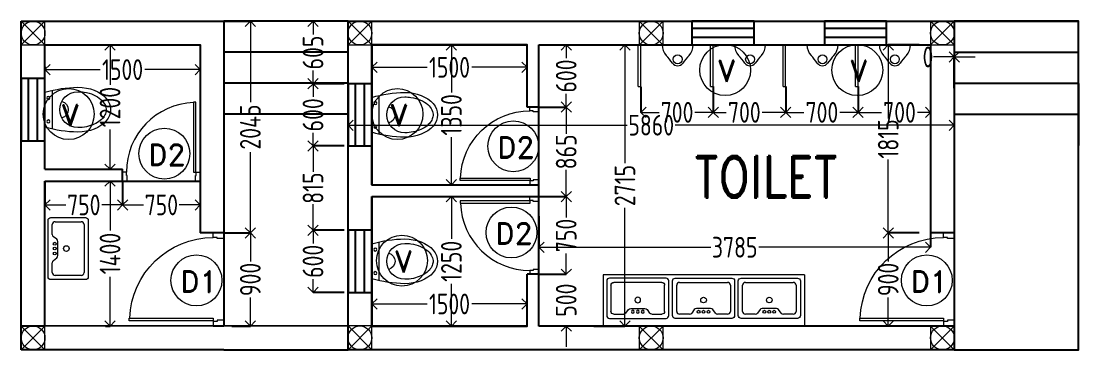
# Model space of a CAD drawing. Header units: inches. Extents: x -605 to 2991212, y -2872845 to 0.
# Drawn here: x 2285803 to 2296027, y -2799680 to -2796505 of the extents above; entities that cross this region are included whole.
import ezdxf

# ---------------------------------------------------------------- set-up
doc = ezdxf.new("R2010")
doc.units = ezdxf.units.IN
doc.header["$LTSCALE"] = 600
doc.header["$MEASUREMENT"] = 0
for name, color, linetype, lineweight in [('DIM', 251, 'Continuous', 0), ('FURNITURE', 23, 'Continuous', 9), ('OBJET', 251, 'Continuous', 9), ('rRCC 2', 40, 'Continuous', 15), ('TEXT', 7, 'Continuous', 0)]:
    doc.layers.add(name, color=color, linetype=linetype, lineweight=lineweight)
doc.layers.add('SnT-DIMENSION', color=7, linetype='Continuous')
doc.layers.add('SnT-ROAD', color=25, linetype='Continuous')
doc.layers.add('window', color=7, linetype='Continuous', lineweight=15, true_color=0x735461)
doc.styles.add('DIM', font='geniso.shx', dxfattribs={"width": 0.85})
doc.styles.add('PV_ROMAND', font='romand.shx')
doc.styles.add('ROMAND', font='romand.shx')
doc.dimstyles.new('ST-100', dxfattribs={"dimscale": 100, "dimtxt": 2.5, "dimasz": 2, "dimexe": 0.18, "dimexo": 0.0625, "dimgap": 0.2, "dimtad": 0, "dimdec": 0, "dimzin": 0, "dimdsep": 46, "dimtxsty": 'DIM', "dimblk": 'OPEN90', "dimcen": 0.09, "dimclrd": 256, "dimclrt": 7, "dimadec": 0, "dimazin": 0, "dimtfac": 1, "dimtdec": 0, "dimtofl": 0, "dimtmove": 0, "dimatfit": 3, "dimldrblk": 'OPEN90', "dimfxl": 1, "dimtolj": 1, "dimtzin": 0, "dimlwd": -1, "dimarcsym": 0})

# ---------------------------------------------------------------- blocks, each defined once
blk = doc.blocks.new('Urinal')
at = {"layer": 'OBJET'}
blk.add_circle((2454060.82, -2300340.1), 1.71, dxfattribs=at)
for centre, radius, start, end in [((2454055.28, -2300340.1), 6, 47.5611, 90), ((2454083.62, -2300309.11), 36, 227.5611, 233.6632), ((2454060.82, -2300340.1), 2.48, 306.3368, 53.6632), ((2454055.28, -2300340.1), 6, 270, 312.4389), ((2454083.62, -2300371.1), 36, 126.3368, 132.4389)]:
    blk.add_arc(centre, radius, start, end, dxfattribs=at)
blk = doc.blocks.new('door1')
at = {"layer": 'FURNITURE', "ltscale": 10}
blk.add_line((-29102.45, -2427.68), (-29134.02, -2427.68), dxfattribs=at)
for points in [[(-29103.25, -2391.1), (-29103.25, -2423.54), (-29102.22, -2423.54), (-29102.22, -2391.1)], [(-29134.02, -2425.03), (-29134.47, -2425.03), (-29134.47, -2423.52), (-29136.24, -2423.52), (-29136.24, -2427.68), (-29134.02, -2427.68)], [(-29102.45, -2425.03), (-29102.01, -2425.03), (-29102.01, -2423.52), (-29100.24, -2423.52), (-29100.24, -2427.68), (-29102.45, -2427.68)]]:
    blk.add_lwpolyline(points, close=True, dxfattribs=at)
blk.add_arc((-29102.22, -2423.52), 32.24, 91.8346, 180, dxfattribs=at)
blk = doc.blocks.new('D2')
at = {"layer": 'TEXT'}
blk.add_circle((2458089, -2300414), 246, dxfattribs=at)
at = {"layer": 'TEXT', "insert": (2457932, -2300321), "char_height": 206.1, "attachment_point": 1, "style": 'PV_ROMAND'}
blk.add_mtext('D2', dxfattribs=at)
blk = doc.blocks.new('WC')
at = {"layer": 'OBJET'}
for p, q in [((-6.48, 2.5), (6.48, 2.5)), ((-5.84, 0), (5.84, 0))]:
    blk.add_line(p, q, dxfattribs=at)
for centre in [(-3.93, 1.15), (3.93, 1.15)]:
    blk.add_circle(centre, 0.504, dxfattribs=at)
for centre, radius, start, end in [((34.68, 11.75), 42.19, 181.0205, 196.1744), ((0, 11), 6, 180, 0), ((-34.68, 11.75), 42.19, 343.8256, 358.9795), ((0, 5), 2.79, 13.4234, 166.5766)]:
    blk.add_arc(centre, radius, start, end, dxfattribs=at)
blk.add_ellipse((0, 11), major_axis=(0, 11), ratio=0.681818, start_param=4.712389, end_param=7.853982, dxfattribs=at)
blk.add_open_spline([(6, 11), (6, 11.71), (5.95, 12.42), (5.68, 14.24), (5.38, 15.32), (4.55, 17.24), (4.03, 18.06), (2.88, 19.36), (2.26, 19.83), (1.01, 20.41), (0.39, 20.53), (-0.74, 20.46), (-1.26, 20.32), (-2.29, 19.8), (-2.8, 19.41), (-3.77, 18.39), (-4.22, 17.76), (-4.99, 16.29), (-5.31, 15.46), (-5.78, 13.68), (-5.93, 12.73), (-5.99, 11.52), (-6, 11.26), (-6, 11)], degree=3, knots=[4.712389, 4.712389, 4.712389, 4.712389, 4.92559, 4.92559, 5.275668, 5.275668, 5.625747, 5.625747, 5.975825, 5.975825, 6.325903, 6.325903, 6.616019, 6.616019, 6.906135, 6.906135, 7.196251, 7.196251, 7.486368, 7.486368, 7.776484, 7.776484, 7.853982, 7.853982, 7.853982, 7.853982], dxfattribs=at)
blk = doc.blocks.new('D1')
at = {"layer": 'TEXT'}
blk.add_circle((2456730, -2276732), 246, dxfattribs=at)
at = {"layer": 'TEXT', "insert": (2456573, -2276639), "char_height": 206.1, "attachment_point": 1, "style": 'PV_ROMAND'}
blk.add_mtext('D1', dxfattribs=at)
blk = doc.blocks.new('svsdsdcsd')
at = {"layer": 'OBJET', "linetype": 'ByBlock'}
for p, q in [((165027.08, -53632.21), (165041.39, -53632.21)), ((165026.23, -53640.84), (165026.23, -53633.05)), ((165042.23, -53633.05), (165042.23, -53640.84)), ((165030.02, -53641.68), (165027.08, -53641.68)), ((165031.46, -53640.33), (165030.7, -53641.34)), ((165036.34, -53640), (165032.13, -53640)), ((165037.77, -53641.34), (165037.01, -53640.33)), ((165041.39, -53641.68), (165038.44, -53641.68))]:
    blk.add_line(p, q, dxfattribs=at)
blk.add_lwpolyline([(165042.66, -53642.94), (165025.81, -53642.94, -0.414214), (165024.97, -53642.1), (165024.97, -53631.78, -0.414214), (165025.81, -53630.94), (165042.66, -53630.94, -0.414214), (165043.5, -53631.78), (165043.5, -53642.1, -0.414214)], format="xyb", close=True, dxfattribs=at)
for centre, radius in [((165034.23, -53637.47), 0.842), ((165032.77, -53640.95), 0.421), ((165034.23, -53640.95), 0.421), ((165035.7, -53640.95), 0.421)]:
    blk.add_circle(centre, radius, dxfattribs=at)
for centre, start, end in [((165027.08, -53633.05), 90, 180), ((165041.39, -53633.05), 0, 90), ((165027.08, -53640.84), 180, 270), ((165030.02, -53640.84), 270, 323.1301), ((165032.13, -53640.84), 90, 143.1301), ((165036.34, -53640.84), 36.8699, 90), ((165038.44, -53640.84), 216.8699, 270), ((165041.39, -53640.84), 270, 0)]:
    blk.add_arc(centre, 0.842, start, end, dxfattribs=at)
blk = doc.blocks.new('5TV')
at = {"layer": 'SnT-ROAD', "color": 5, "linetype": 'ByBlock'}
blk.add_lwpolyline([(2695000, -2336680), (2695000, -2337280), (2695230, -2337280), (2695230, -2336680)], close=True, dxfattribs=at)
for points in [[(2695071, -2337280), (2695071, -2336680)], [(2695159, -2337280), (2695159, -2336680)]]:
    blk.add_lwpolyline(points, dxfattribs=at)
blk = doc.blocks.new('_Open90')
at = {"color": 0, "linetype": 'ByBlock', "lineweight": -2}
for p, q in [((0, 0), (-1, 0)), ((-0.5, 0.5), (0, 0)), ((0, 0), (-0.5, -0.5))]:
    blk.add_line(p, q, dxfattribs=at)
blk = doc.blocks.new('*D2060')
at = {"layer": 'Defpoints', "color": 0}
for p in [(2288963, -2796505), (2294823, -2796505), (2288963, -2797510)]:
    blk.add_point(p, dxfattribs=at)
at = {"layer": 'DIM', "color": 0, "linetype": 'ByBlock', "lineweight": -2}
for p, q in [((2288963, -2797210), (2288963, -2797510)), ((2294823, -2797210), (2294823, -2797510))]:
    blk.add_line(p, q, dxfattribs=at)
at = {"layer": 'DIM', "linetype": 'ByBlock'}
for p, q in [((2289063, -2797510), (2291660, -2797510)), ((2294723, -2797510), (2292125, -2797510))]:
    blk.add_line(p, q, dxfattribs=at)
at = {"layer": 'DIM', "xscale": 100, "yscale": 100, "zscale": 100}
for p, rotation in [((2288963, -2797510), 179.9999999999955), ((2294823, -2797510), 359.9999999999955)]:
    blk.add_blockref('_Open90', p, dxfattribs=dict(at, rotation=rotation))
at = {"layer": 'DIM', "color": 7, "insert": (2291893, -2797510), "char_height": 200, "attachment_point": 5, "style": 'DIM'}
blk.add_mtext('\\A1;5860', dxfattribs=at)
blk = doc.blocks.new('*D2061')
at = {"layer": 'Defpoints', "color": 0}
for p in [(2289193, -2796951), (2290693, -2796951), (2290693, -2796951)]:
    blk.add_point(p, dxfattribs=at)
at = {"layer": 'DIM', "color": 0, "linetype": 'ByBlock', "lineweight": -2}
for p, q in [((2289193, -2796951), (2289193, -2796951)), ((2290693, -2796951), (2290693, -2796951))]:
    blk.add_line(p, q, dxfattribs=at)
at = {"layer": 'DIM', "linetype": 'ByBlock'}
for p, q in [((2289293, -2796951), (2289727, -2796951)), ((2290593, -2796951), (2290158, -2796951))]:
    blk.add_line(p, q, dxfattribs=at)
at = {"layer": 'DIM', "xscale": 100, "yscale": 100, "zscale": 100}
for p, rotation in [((2289193, -2796951), 179.9999999999822), ((2290693, -2796951), 359.9999999999822)]:
    blk.add_blockref('_Open90', p, dxfattribs=dict(at, rotation=rotation))
at = {"layer": 'DIM', "color": 7, "insert": (2289943, -2796951), "char_height": 200, "attachment_point": 5, "style": 'DIM'}
blk.add_mtext('\\A1;1500', dxfattribs=at)
blk = doc.blocks.new('*D2062')
at = {"layer": 'Defpoints', "color": 0}
for p in [(2289586, -2798200), (2289586, -2799450), (2289961, -2799450)]:
    blk.add_point(p, dxfattribs=at)
at = {"layer": 'DIM', "color": 0, "linetype": 'ByBlock', "lineweight": -2}
for p, q in [((2289661, -2798200), (2289961, -2798200)), ((2289661, -2799450), (2289961, -2799450))]:
    blk.add_line(p, q, dxfattribs=at)
at = {"layer": 'DIM', "linetype": 'ByBlock'}
for p, q in [((2289961, -2798300), (2289961, -2798609)), ((2289961, -2799350), (2289961, -2799041))]:
    blk.add_line(p, q, dxfattribs=at)
at = {"layer": 'DIM', "xscale": 100, "yscale": 100, "zscale": 100}
for p, rotation in [((2289961, -2798200), 89.99999999997867), ((2289961, -2799450), 269.9999999999786)]:
    blk.add_blockref('_Open90', p, dxfattribs=dict(at, rotation=rotation))
at = {"layer": 'DIM', "color": 7, "insert": (2289961, -2798825), "char_height": 200, "attachment_point": 5, "rotation": 90, "style": 'DIM'}
blk.add_mtext('\\A1;1250', dxfattribs=at)
blk = doc.blocks.new('*D2063')
at = {"layer": 'Defpoints', "color": 0}
for p in [(2290808, -2797979), (2294593, -2797979), (2294593, -2798689)]:
    blk.add_point(p, dxfattribs=at)
at = {"layer": 'DIM', "color": 0, "linetype": 'ByBlock', "lineweight": -2}
for p, q in [((2290808, -2798389), (2290808, -2798689)), ((2294593, -2798389), (2294593, -2798689))]:
    blk.add_line(p, q, dxfattribs=at)
at = {"layer": 'DIM', "linetype": 'ByBlock'}
for p, q in [((2290908, -2798689), (2292468, -2798689)), ((2294493, -2798689), (2292933, -2798689))]:
    blk.add_line(p, q, dxfattribs=at)
at = {"layer": 'DIM', "xscale": 100, "yscale": 100, "zscale": 100}
for p, rotation in [((2290808, -2798689), 179.9999999999859), ((2294593, -2798689), 359.9999999999859)]:
    blk.add_blockref('_Open90', p, dxfattribs=dict(at, rotation=rotation))
at = {"layer": 'DIM', "color": 7, "insert": (2292700, -2798689), "char_height": 200, "attachment_point": 5, "style": 'DIM'}
blk.add_mtext('\\A1;3785', dxfattribs=at)
blk = doc.blocks.new('*D2064')
at = {"layer": 'Defpoints', "color": 0}
for p in [(2291286, -2796735), (2291286, -2799450), (2291639, -2799450)]:
    blk.add_point(p, dxfattribs=at)
at = {"layer": 'DIM', "color": 0, "linetype": 'ByBlock', "lineweight": -2}
for p, q in [((2291339, -2796735), (2291639, -2796735)), ((2291339, -2799450), (2291639, -2799450))]:
    blk.add_line(p, q, dxfattribs=at)
at = {"layer": 'DIM', "linetype": 'ByBlock'}
for p, q in [((2291639, -2796835), (2291639, -2797877)), ((2291639, -2799350), (2291639, -2798308))]:
    blk.add_line(p, q, dxfattribs=at)
at = {"layer": 'DIM', "xscale": 100, "yscale": 100, "zscale": 100}
for p, rotation in [((2291639, -2796735), 90.00000000046188), ((2291639, -2799450), 270.0000000004619)]:
    blk.add_blockref('_Open90', p, dxfattribs=dict(at, rotation=rotation))
at = {"layer": 'DIM', "color": 7, "insert": (2291639, -2798093), "char_height": 200, "attachment_point": 5, "rotation": 90, "style": 'DIM'}
blk.add_mtext('\\A1;2715', dxfattribs=at)
blk = doc.blocks.new('*D2065')
at = {"layer": 'Defpoints', "color": 0}
for p in [(2289944, -2796735), (2289961, -2796735), (2289961, -2798085)]:
    blk.add_point(p, dxfattribs=at)
at = {"layer": 'DIM', "color": 0, "linetype": 'ByBlock', "lineweight": -2}
for p, q in [((2289944, -2796735), (2289961, -2796735)), ((2289961, -2798085), (2289961, -2798085))]:
    blk.add_line(p, q, dxfattribs=at)
at = {"layer": 'DIM', "linetype": 'ByBlock'}
for p, q in [((2289961, -2796835), (2289961, -2797194)), ((2289961, -2797985), (2289961, -2797626))]:
    blk.add_line(p, q, dxfattribs=at)
at = {"layer": 'DIM', "xscale": 100, "yscale": 100, "zscale": 100}
for p, rotation in [((2289961, -2796735), 90), ((2289961, -2798085), 270)]:
    blk.add_blockref('_Open90', p, dxfattribs=dict(at, rotation=rotation))
at = {"layer": 'DIM', "color": 7, "insert": (2289961, -2797410), "char_height": 200, "attachment_point": 5, "rotation": 90, "style": 'DIM'}
blk.add_mtext('\\A1;1350', dxfattribs=at)
blk = doc.blocks.new('*D2066')
at = {"layer": 'Defpoints', "color": 0}
for p in [(2290808, -2796735), (2290808, -2797335), (2291071, -2797335)]:
    blk.add_point(p, dxfattribs=at)
at = {"layer": 'DIM', "color": 0, "linetype": 'ByBlock', "lineweight": -2}
for p, q in [((2290808, -2796735), (2291071, -2796735)), ((2290808, -2797335), (2291071, -2797335))]:
    blk.add_line(p, q, dxfattribs=at)
at = {"layer": 'DIM', "linetype": 'ByBlock'}
for p, q in [((2291071, -2796835), (2291071, -2796862)), ((2291071, -2797235), (2291071, -2797208))]:
    blk.add_line(p, q, dxfattribs=at)
at = {"layer": 'DIM', "xscale": 100, "yscale": 100, "zscale": 100}
for p, rotation in [((2291071, -2796735), 90), ((2291071, -2797335), 270)]:
    blk.add_blockref('_Open90', p, dxfattribs=dict(at, rotation=rotation))
at = {"layer": 'DIM', "color": 7, "insert": (2291071, -2797035), "char_height": 200, "attachment_point": 5, "rotation": 90, "style": 'DIM'}
blk.add_mtext('\\A1;600', dxfattribs=at)
blk = doc.blocks.new('*D2067')
at = {"layer": 'Defpoints', "color": 0}
for p in [(2290808, -2797335), (2290808, -2798200), (2291071, -2798200)]:
    blk.add_point(p, dxfattribs=at)
at = {"layer": 'DIM', "color": 0, "linetype": 'ByBlock', "lineweight": -2}
for p, q in [((2290808, -2797335), (2291071, -2797335)), ((2290808, -2798200), (2291071, -2798200))]:
    blk.add_line(p, q, dxfattribs=at)
at = {"layer": 'DIM', "linetype": 'ByBlock'}
for p, q in [((2291071, -2797435), (2291071, -2797595)), ((2291071, -2798100), (2291071, -2797941))]:
    blk.add_line(p, q, dxfattribs=at)
at = {"layer": 'DIM', "xscale": 100, "yscale": 100, "zscale": 100}
for p, rotation in [((2291071, -2797335), 90), ((2291071, -2798200), 270)]:
    blk.add_blockref('_Open90', p, dxfattribs=dict(at, rotation=rotation))
at = {"layer": 'DIM', "color": 7, "insert": (2291071, -2797768), "char_height": 200, "attachment_point": 5, "rotation": 90, "style": 'DIM'}
blk.add_mtext('\\A1;865', dxfattribs=at)
blk = doc.blocks.new('*D2068')
at = {"layer": 'Defpoints', "color": 0}
for p in [(2290808, -2798200), (2290808, -2798950), (2291071, -2798950)]:
    blk.add_point(p, dxfattribs=at)
at = {"layer": 'DIM', "color": 0, "linetype": 'ByBlock', "lineweight": -2}
for p, q in [((2290808, -2798200), (2291071, -2798200)), ((2290808, -2798950), (2291071, -2798950))]:
    blk.add_line(p, q, dxfattribs=at)
at = {"layer": 'DIM', "linetype": 'ByBlock'}
for p, q in [((2291071, -2798300), (2291071, -2798402)), ((2291071, -2798850), (2291071, -2798748))]:
    blk.add_line(p, q, dxfattribs=at)
at = {"layer": 'DIM', "xscale": 100, "yscale": 100, "zscale": 100}
for p, rotation in [((2291071, -2798200), 90), ((2291071, -2798950), 270)]:
    blk.add_blockref('_Open90', p, dxfattribs=dict(at, rotation=rotation))
at = {"layer": 'DIM', "color": 7, "insert": (2291071, -2798575), "char_height": 200, "attachment_point": 5, "rotation": 90, "style": 'DIM'}
blk.add_mtext('\\A1;750', dxfattribs=at)
blk = doc.blocks.new('*D2069')
at = {"layer": 'Defpoints', "color": 0}
for p in [(2290808, -2798950), (2291071, -2799450), (2292008, -2799450)]:
    blk.add_point(p, dxfattribs=at)
at = {"layer": 'DIM', "linetype": 'ByBlock'}
for p, q in [((2291071, -2798850), (2291071, -2798750)), ((2291071, -2799550), (2291071, -2799650))]:
    blk.add_line(p, q, dxfattribs=at)
at = {"layer": 'DIM', "color": 0, "linetype": 'ByBlock', "lineweight": -2}
for p, q in [((2290808, -2798950), (2291071, -2798950)), ((2291371, -2799450), (2291071, -2799450))]:
    blk.add_line(p, q, dxfattribs=at)
at = {"layer": 'DIM', "xscale": 100, "yscale": 100, "zscale": 100}
for p, rotation in [((2291071, -2798950), 270), ((2291071, -2799450), 90)]:
    blk.add_blockref('_Open90', p, dxfattribs=dict(at, rotation=rotation))
at = {"layer": 'DIM', "color": 7, "insert": (2291071, -2799200), "char_height": 200, "attachment_point": 5, "rotation": 90, "style": 'DIM'}
blk.add_mtext('\\A1;500', dxfattribs=at)
blk = doc.blocks.new('*D2070')
at = {"layer": 'Defpoints', "color": 0}
for p in [(2293893, -2797135), (2294593, -2797135), (2294593, -2797386)]:
    blk.add_point(p, dxfattribs=at)
at = {"layer": 'DIM', "color": 0, "linetype": 'ByBlock', "lineweight": -2}
for p, q in [((2293893, -2797135), (2293893, -2797386)), ((2294593, -2797135), (2294593, -2797386))]:
    blk.add_line(p, q, dxfattribs=at)
at = {"layer": 'DIM', "linetype": 'ByBlock'}
for p, q in [((2293993, -2797386), (2294119, -2797386)), ((2294493, -2797386), (2294466, -2797386))]:
    blk.add_line(p, q, dxfattribs=at)
at = {"layer": 'DIM', "xscale": 100, "yscale": 100, "zscale": 100, "rotation": 180}
blk.add_blockref('_Open90', (2293893, -2797386), dxfattribs=at)
at = {"layer": 'DIM', "xscale": 100, "yscale": 100, "zscale": 100}
blk.add_blockref('_Open90', (2294593, -2797386), dxfattribs=at)
at = {"layer": 'DIM', "color": 7, "insert": (2294293, -2797386), "char_height": 200, "attachment_point": 5, "style": 'DIM'}
blk.add_mtext('\\A1;700', dxfattribs=at)
blk = doc.blocks.new('*D2071')
at = {"layer": 'Defpoints', "color": 0}
for p in [(2293193, -2797135), (2293893, -2797135), (2293893, -2797386)]:
    blk.add_point(p, dxfattribs=at)
at = {"layer": 'DIM', "color": 0, "linetype": 'ByBlock', "lineweight": -2}
for p, q in [((2293193, -2797135), (2293193, -2797386)), ((2293893, -2797135), (2293893, -2797386))]:
    blk.add_line(p, q, dxfattribs=at)
at = {"layer": 'DIM', "linetype": 'ByBlock'}
for p, q in [((2293293, -2797386), (2293369, -2797386)), ((2293793, -2797386), (2293716, -2797386))]:
    blk.add_line(p, q, dxfattribs=at)
at = {"layer": 'DIM', "xscale": 100, "yscale": 100, "zscale": 100, "rotation": 180}
blk.add_blockref('_Open90', (2293193, -2797386), dxfattribs=at)
at = {"layer": 'DIM', "xscale": 100, "yscale": 100, "zscale": 100}
blk.add_blockref('_Open90', (2293893, -2797386), dxfattribs=at)
at = {"layer": 'DIM', "color": 7, "insert": (2293543, -2797386), "char_height": 200, "attachment_point": 5, "style": 'DIM'}
blk.add_mtext('\\A1;700', dxfattribs=at)
blk = doc.blocks.new('*D2072')
at = {"layer": 'Defpoints', "color": 0}
for p in [(2292493, -2797135), (2293193, -2797135), (2293193, -2797386)]:
    blk.add_point(p, dxfattribs=at)
at = {"layer": 'DIM', "color": 0, "linetype": 'ByBlock', "lineweight": -2}
for p, q in [((2292493, -2797135), (2292493, -2797386)), ((2293193, -2797135), (2293193, -2797386))]:
    blk.add_line(p, q, dxfattribs=at)
at = {"layer": 'DIM', "linetype": 'ByBlock'}
for p, q in [((2292593, -2797386), (2292619, -2797386)), ((2293093, -2797386), (2292966, -2797386))]:
    blk.add_line(p, q, dxfattribs=at)
at = {"layer": 'DIM', "xscale": 100, "yscale": 100, "zscale": 100, "rotation": 180}
blk.add_blockref('_Open90', (2292493, -2797386), dxfattribs=at)
at = {"layer": 'DIM', "xscale": 100, "yscale": 100, "zscale": 100}
blk.add_blockref('_Open90', (2293193, -2797386), dxfattribs=at)
at = {"layer": 'DIM', "color": 7, "insert": (2292793, -2797386), "char_height": 200, "attachment_point": 5, "style": 'DIM'}
blk.add_mtext('\\A1;700', dxfattribs=at)
blk = doc.blocks.new('*D2073')
at = {"layer": 'Defpoints', "color": 0}
for p in [(2291793, -2797138), (2292493, -2797135), (2292493, -2797386)]:
    blk.add_point(p, dxfattribs=at)
at = {"layer": 'DIM', "color": 0, "linetype": 'ByBlock', "lineweight": -2}
for p, q in [((2291793, -2797138), (2291793, -2797386)), ((2292493, -2797135), (2292493, -2797386))]:
    blk.add_line(p, q, dxfattribs=at)
at = {"layer": 'DIM', "linetype": 'ByBlock'}
for p, q in [((2291893, -2797386), (2291969, -2797386)), ((2292393, -2797386), (2292316, -2797386))]:
    blk.add_line(p, q, dxfattribs=at)
at = {"layer": 'DIM', "xscale": 100, "yscale": 100, "zscale": 100, "rotation": 180}
blk.add_blockref('_Open90', (2291793, -2797386), dxfattribs=at)
at = {"layer": 'DIM', "xscale": 100, "yscale": 100, "zscale": 100}
blk.add_blockref('_Open90', (2292493, -2797386), dxfattribs=at)
at = {"layer": 'DIM', "color": 7, "insert": (2292143, -2797386), "char_height": 200, "attachment_point": 5, "style": 'DIM'}
blk.add_mtext('\\A1;700', dxfattribs=at)
blk = doc.blocks.new('*D2074')
at = {"layer": 'Defpoints', "color": 0}
for p in [(2294184, -2798550), (2294823, -2798550), (2294823, -2799450)]:
    blk.add_point(p, dxfattribs=at)
at = {"layer": 'DIM', "color": 0, "linetype": 'ByBlock', "lineweight": -2}
for p, q in [((2294484, -2798550), (2294184, -2798550)), ((2294484, -2799450), (2294184, -2799450))]:
    blk.add_line(p, q, dxfattribs=at)
at = {"layer": 'DIM', "linetype": 'ByBlock'}
for p, q in [((2294184, -2798650), (2294184, -2798827)), ((2294184, -2799350), (2294184, -2799173))]:
    blk.add_line(p, q, dxfattribs=at)
at = {"layer": 'DIM', "xscale": 100, "yscale": 100, "zscale": 100}
for p, rotation in [((2294184, -2798550), 90), ((2294184, -2799450), 270)]:
    blk.add_blockref('_Open90', p, dxfattribs=dict(at, rotation=rotation))
at = {"layer": 'DIM', "color": 7, "insert": (2294184, -2799000), "char_height": 200, "attachment_point": 5, "rotation": 90, "style": 'DIM'}
blk.add_mtext('\\A1;900', dxfattribs=at)
blk = doc.blocks.new('V')
at = {"layer": 'TEXT'}
blk.add_circle((2924932, -2650684), 246, dxfattribs=at)
at = {"layer": 'TEXT', "insert": (2925023, -2650609), "char_height": 206, "attachment_point": 1, "rotation": 270, "style": 'PV_ROMAND'}
blk.add_mtext('V', dxfattribs=at)
blk = doc.blocks.new('*D2075')
at = {"layer": 'Defpoints', "color": 0}
for p in [(2290693, -2799237), (2289193, -2799450), (2290693, -2799450)]:
    blk.add_point(p, dxfattribs=at)
at = {"layer": 'DIM', "color": 0, "linetype": 'ByBlock', "lineweight": -2}
for p, q in [((2289193, -2799450), (2289193, -2799237)), ((2290693, -2799450), (2290693, -2799237))]:
    blk.add_line(p, q, dxfattribs=at)
at = {"layer": 'DIM', "linetype": 'ByBlock'}
for p, q in [((2289293, -2799237), (2289727, -2799237)), ((2290593, -2799237), (2290158, -2799237))]:
    blk.add_line(p, q, dxfattribs=at)
at = {"layer": 'DIM', "xscale": 100, "yscale": 100, "zscale": 100, "rotation": 180}
blk.add_blockref('_Open90', (2289193, -2799237), dxfattribs=at)
at = {"layer": 'DIM', "xscale": 100, "yscale": 100, "zscale": 100}
blk.add_blockref('_Open90', (2290693, -2799237), dxfattribs=at)
at = {"layer": 'DIM', "color": 7, "insert": (2289943, -2799237), "char_height": 200, "attachment_point": 5, "style": 'DIM'}
blk.add_mtext('\\A1;1500', dxfattribs=at)
blk = doc.blocks.new('*D2076')
at = {"layer": 'Defpoints', "color": 0}
for p in [(2288963, -2796505), (2288624, -2797110), (2288963, -2797110)]:
    blk.add_point(p, dxfattribs=at)
at = {"layer": 'DIM', "color": 0, "linetype": 'ByBlock', "lineweight": -2}
for p, q in [((2288924, -2796505), (2288624, -2796505)), ((2288924, -2797110), (2288624, -2797110))]:
    blk.add_line(p, q, dxfattribs=at)
at = {"layer": 'DIM', "linetype": 'ByBlock'}
for p, q in [((2288624, -2796605), (2288624, -2796635)), ((2288624, -2797010), (2288624, -2796981))]:
    blk.add_line(p, q, dxfattribs=at)
at = {"layer": 'DIM', "xscale": 100, "yscale": 100, "zscale": 100}
for p, rotation in [((2288624, -2796505), 90), ((2288624, -2797110), 270)]:
    blk.add_blockref('_Open90', p, dxfattribs=dict(at, rotation=rotation))
at = {"layer": 'DIM', "color": 7, "insert": (2288624, -2796808), "char_height": 200, "attachment_point": 5, "rotation": 90, "style": 'DIM'}
blk.add_mtext('\\A1;605', dxfattribs=at)
blk = doc.blocks.new('*D2077')
at = {"layer": 'Defpoints', "color": 0}
for p in [(2288963, -2797110), (2288624, -2797710), (2288963, -2797710)]:
    blk.add_point(p, dxfattribs=at)
at = {"layer": 'DIM', "color": 0, "linetype": 'ByBlock', "lineweight": -2}
for p, q in [((2288924, -2797110), (2288624, -2797110)), ((2288924, -2797710), (2288624, -2797710))]:
    blk.add_line(p, q, dxfattribs=at)
at = {"layer": 'DIM', "linetype": 'ByBlock'}
for p, q in [((2288624, -2797210), (2288624, -2797237)), ((2288624, -2797610), (2288624, -2797583))]:
    blk.add_line(p, q, dxfattribs=at)
at = {"layer": 'DIM', "xscale": 100, "yscale": 100, "zscale": 100}
for p, rotation in [((2288624, -2797110), 90), ((2288624, -2797710), 270)]:
    blk.add_blockref('_Open90', p, dxfattribs=dict(at, rotation=rotation))
at = {"layer": 'DIM', "color": 7, "insert": (2288624, -2797410), "char_height": 200, "attachment_point": 5, "rotation": 90, "style": 'DIM'}
blk.add_mtext('\\A1;600', dxfattribs=at)
blk = doc.blocks.new('*D2078')
at = {"layer": 'Defpoints', "color": 0}
for p in [(2288963, -2797710), (2288624, -2798525), (2288963, -2798525)]:
    blk.add_point(p, dxfattribs=at)
at = {"layer": 'DIM', "color": 0, "linetype": 'ByBlock', "lineweight": -2}
for p, q in [((2288924, -2797710), (2288624, -2797710)), ((2288924, -2798525), (2288624, -2798525))]:
    blk.add_line(p, q, dxfattribs=at)
at = {"layer": 'DIM', "linetype": 'ByBlock'}
for p, q in [((2288624, -2797810), (2288624, -2797962)), ((2288624, -2798425), (2288624, -2798274))]:
    blk.add_line(p, q, dxfattribs=at)
at = {"layer": 'DIM', "xscale": 100, "yscale": 100, "zscale": 100}
for p, rotation in [((2288624, -2797710), 90), ((2288624, -2798525), 270)]:
    blk.add_blockref('_Open90', p, dxfattribs=dict(at, rotation=rotation))
at = {"layer": 'DIM', "color": 7, "insert": (2288624, -2798118), "char_height": 200, "attachment_point": 5, "rotation": 90, "style": 'DIM'}
blk.add_mtext('\\A1;815', dxfattribs=at)
blk = doc.blocks.new('*D2079')
at = {"layer": 'Defpoints', "color": 0}
for p in [(2288963, -2798525), (2288624, -2799125), (2288963, -2799125)]:
    blk.add_point(p, dxfattribs=at)
at = {"layer": 'DIM', "color": 0, "linetype": 'ByBlock', "lineweight": -2}
for p, q in [((2288924, -2798525), (2288624, -2798525)), ((2288924, -2799125), (2288624, -2799125))]:
    blk.add_line(p, q, dxfattribs=at)
at = {"layer": 'DIM', "linetype": 'ByBlock'}
for p, q in [((2288624, -2798625), (2288624, -2798652)), ((2288624, -2799025), (2288624, -2798998))]:
    blk.add_line(p, q, dxfattribs=at)
at = {"layer": 'DIM', "xscale": 100, "yscale": 100, "zscale": 100}
for p, rotation in [((2288624, -2798525), 90), ((2288624, -2799125), 270)]:
    blk.add_blockref('_Open90', p, dxfattribs=dict(at, rotation=rotation))
at = {"layer": 'DIM', "color": 7, "insert": (2288624, -2798825), "char_height": 200, "attachment_point": 5, "rotation": 90, "style": 'DIM'}
blk.add_mtext('\\A1;600', dxfattribs=at)
blk = doc.blocks.new('*D2080')
at = {"layer": 'Defpoints', "color": 0}
for p in [(2294823, -2796851), (2294823, -2797105), (2294823, -2797405)]:
    blk.add_point(p, dxfattribs=at)
at = {"layer": 'DIM', "linetype": 'ByBlock'}
for p, q in [((2294723, -2796851), (2294623, -2796851)), ((2294923, -2796851), (2295023, -2796851))]:
    blk.add_line(p, q, dxfattribs=at)
at = {"layer": 'DIM', "color": 0, "linetype": 'ByBlock', "lineweight": -2}
for p in [(2294823, -2797151), (2294823, -2797105)]:
    blk.add_line(p, (2294823, -2796851), dxfattribs=at)
at = {"layer": 'DIM', "xscale": 100, "yscale": 100, "zscale": 100}
blk.add_blockref('_Open90', (2294823, -2796851), dxfattribs=at)
at = {"layer": 'DIM', "xscale": 100, "yscale": 100, "zscale": 100, "rotation": 180}
blk.add_blockref('_Open90', (2294823, -2796851), dxfattribs=at)
at = {"layer": 'DIM', "color": 7, "insert": (2294568, -2796851), "char_height": 200, "attachment_point": 5, "style": 'DIM'}
blk.add_mtext('\\A1;0', dxfattribs=at)
blk = doc.blocks.new('*D2081')
at = {"layer": 'Defpoints', "color": 0}
for p in [(2286033, -2796946), (2287533, -2796946), (2287533, -2796973)]:
    blk.add_point(p, dxfattribs=at)
at = {"layer": 'DIM', "color": 0, "linetype": 'ByBlock', "lineweight": -2}
for p, q in [((2286033, -2796946), (2286033, -2796973)), ((2287533, -2796946), (2287533, -2796973))]:
    blk.add_line(p, q, dxfattribs=at)
at = {"layer": 'DIM', "linetype": 'ByBlock'}
for p, q in [((2286133, -2796973), (2286567, -2796973)), ((2287433, -2796973), (2286998, -2796973))]:
    blk.add_line(p, q, dxfattribs=at)
at = {"layer": 'DIM', "xscale": 100, "yscale": 100, "zscale": 100, "rotation": 180}
blk.add_blockref('_Open90', (2286033, -2796973), dxfattribs=at)
at = {"layer": 'DIM', "xscale": 100, "yscale": 100, "zscale": 100}
blk.add_blockref('_Open90', (2287533, -2796973), dxfattribs=at)
at = {"layer": 'DIM', "color": 7, "insert": (2286783, -2796973), "char_height": 200, "attachment_point": 5, "style": 'DIM'}
blk.add_mtext('\\A1;1500', dxfattribs=at)
blk = doc.blocks.new('*D2082')
at = {"layer": 'Defpoints', "color": 0}
for p in [(2286662, -2796735), (2286662, -2796735), (2286662, -2797935)]:
    blk.add_point(p, dxfattribs=at)
at = {"layer": 'DIM', "color": 0, "linetype": 'ByBlock', "lineweight": -2}
for p, q in [((2286662, -2796735), (2286662, -2796735)), ((2286662, -2797935), (2286662, -2797935))]:
    blk.add_line(p, q, dxfattribs=at)
at = {"layer": 'DIM', "linetype": 'ByBlock'}
for p, q in [((2286662, -2796835), (2286662, -2797119)), ((2286662, -2797835), (2286662, -2797551))]:
    blk.add_line(p, q, dxfattribs=at)
at = {"layer": 'DIM', "xscale": 100, "yscale": 100, "zscale": 100}
for p, rotation in [((2286662, -2796735), 90), ((2286662, -2797935), 270)]:
    blk.add_blockref('_Open90', p, dxfattribs=dict(at, rotation=rotation))
at = {"layer": 'DIM', "color": 7, "insert": (2286662, -2797335), "char_height": 200, "attachment_point": 5, "rotation": 90, "style": 'DIM'}
blk.add_mtext('\\A1;1200', dxfattribs=at)
blk = doc.blocks.new('*D2083')
at = {"layer": 'Defpoints', "color": 0}
for p in [(2286619, -2798050), (2286619, -2799450), (2286662, -2799450)]:
    blk.add_point(p, dxfattribs=at)
at = {"layer": 'DIM', "color": 0, "linetype": 'ByBlock', "lineweight": -2}
for p, q in [((2286619, -2798050), (2286662, -2798050)), ((2286619, -2799450), (2286662, -2799450))]:
    blk.add_line(p, q, dxfattribs=at)
at = {"layer": 'DIM', "linetype": 'ByBlock'}
for p, q in [((2286662, -2798150), (2286662, -2798526)), ((2286662, -2799350), (2286662, -2798974))]:
    blk.add_line(p, q, dxfattribs=at)
at = {"layer": 'DIM', "xscale": 100, "yscale": 100, "zscale": 100}
for p, rotation in [((2286662, -2798050), 90), ((2286662, -2799450), 270)]:
    blk.add_blockref('_Open90', p, dxfattribs=dict(at, rotation=rotation))
at = {"layer": 'DIM', "color": 7, "insert": (2286662, -2798750), "char_height": 200, "attachment_point": 5, "rotation": 90, "style": 'DIM'}
blk.add_mtext('\\A1;1400', dxfattribs=at)
blk = doc.blocks.new('*D2084')
at = {"layer": 'Defpoints', "color": 0}
for p in [(2294184, -2796735), (2294593, -2796735), (2294593, -2798550)]:
    blk.add_point(p, dxfattribs=at)
at = {"layer": 'DIM', "color": 0, "linetype": 'ByBlock', "lineweight": -2}
for p, q in [((2294484, -2796735), (2294184, -2796735)), ((2294484, -2798550), (2294184, -2798550))]:
    blk.add_line(p, q, dxfattribs=at)
at = {"layer": 'DIM', "linetype": 'ByBlock'}
for p, q in [((2294184, -2796835), (2294184, -2797444)), ((2294184, -2798450), (2294184, -2797841))]:
    blk.add_line(p, q, dxfattribs=at)
at = {"layer": 'DIM', "xscale": 100, "yscale": 100, "zscale": 100}
for p, rotation in [((2294184, -2796735), 90), ((2294184, -2798550), 270)]:
    blk.add_blockref('_Open90', p, dxfattribs=dict(at, rotation=rotation))
at = {"layer": 'DIM', "color": 7, "insert": (2294184, -2797643), "char_height": 200, "attachment_point": 5, "rotation": 90, "style": 'DIM'}
blk.add_mtext('\\A1;1815', dxfattribs=at)
blk = doc.blocks.new('*D2085')
at = {"layer": 'Defpoints', "color": 0}
for p in [(2287763, -2798550), (2288018, -2798550), (2287839, -2799450)]:
    blk.add_point(p, dxfattribs=at)
at = {"layer": 'DIM', "color": 0, "linetype": 'ByBlock', "lineweight": -2}
for p, q in [((2287763, -2798550), (2288018, -2798550)), ((2287839, -2799450), (2288018, -2799450))]:
    blk.add_line(p, q, dxfattribs=at)
at = {"layer": 'DIM', "linetype": 'ByBlock'}
for p, q in [((2288018, -2798650), (2288018, -2798827)), ((2288018, -2799350), (2288018, -2799173))]:
    blk.add_line(p, q, dxfattribs=at)
at = {"layer": 'DIM', "xscale": 100, "yscale": 100, "zscale": 100}
for p, rotation in [((2288018, -2798550), 90), ((2288018, -2799450), 270)]:
    blk.add_blockref('_Open90', p, dxfattribs=dict(at, rotation=rotation))
at = {"layer": 'DIM', "color": 7, "insert": (2288018, -2799000), "char_height": 200, "attachment_point": 5, "rotation": 90, "style": 'DIM'}
blk.add_mtext('\\A1;900', dxfattribs=at)
blk = doc.blocks.new('*D2086')
at = {"layer": 'Defpoints', "color": 0}
for p in [(2287763, -2796505), (2288018, -2796505), (2287771, -2798550)]:
    blk.add_point(p, dxfattribs=at)
at = {"layer": 'DIM', "color": 0, "linetype": 'ByBlock', "lineweight": -2}
for p, q in [((2287763, -2796505), (2288018, -2796505)), ((2287771, -2798550), (2288018, -2798550))]:
    blk.add_line(p, q, dxfattribs=at)
at = {"layer": 'DIM', "linetype": 'ByBlock'}
for p, q in [((2288018, -2796605), (2288018, -2797287)), ((2288018, -2798450), (2288018, -2797769))]:
    blk.add_line(p, q, dxfattribs=at)
at = {"layer": 'DIM', "xscale": 100, "yscale": 100, "zscale": 100}
for p, rotation in [((2288018, -2796505), 90), ((2288018, -2798550), 270)]:
    blk.add_blockref('_Open90', p, dxfattribs=dict(at, rotation=rotation))
at = {"layer": 'DIM', "color": 7, "insert": (2288018, -2797528), "char_height": 200, "attachment_point": 5, "rotation": 90, "style": 'DIM'}
blk.add_mtext('\\A1;2045', dxfattribs=at)
blk = doc.blocks.new('*D2087')
at = {"layer": 'Defpoints', "color": 0}
for p in [(2286033, -2798050), (2286783, -2798050), (2286783, -2798280)]:
    blk.add_point(p, dxfattribs=at)
at = {"layer": 'DIM', "color": 0, "linetype": 'ByBlock', "lineweight": -2}
for p, q in [((2286033, -2798050), (2286033, -2798280)), ((2286783, -2798050), (2286783, -2798280))]:
    blk.add_line(p, q, dxfattribs=at)
at = {"layer": 'DIM', "linetype": 'ByBlock'}
for p, q in [((2286133, -2798280), (2286234, -2798280)), ((2286683, -2798280), (2286581, -2798280))]:
    blk.add_line(p, q, dxfattribs=at)
at = {"layer": 'DIM', "xscale": 100, "yscale": 100, "zscale": 100, "rotation": 180}
blk.add_blockref('_Open90', (2286033, -2798280), dxfattribs=at)
at = {"layer": 'DIM', "xscale": 100, "yscale": 100, "zscale": 100}
blk.add_blockref('_Open90', (2286783, -2798280), dxfattribs=at)
at = {"layer": 'DIM', "color": 7, "insert": (2286408, -2798280), "char_height": 200, "attachment_point": 5, "style": 'DIM'}
blk.add_mtext('\\A1;750', dxfattribs=at)
blk = doc.blocks.new('*D2088')
at = {"layer": 'Defpoints', "color": 0}
for p in [(2286783, -2798050), (2287533, -2798050), (2287533, -2798280)]:
    blk.add_point(p, dxfattribs=at)
at = {"layer": 'DIM', "color": 0, "linetype": 'ByBlock', "lineweight": -2}
for p, q in [((2286783, -2798050), (2286783, -2798280)), ((2287533, -2798050), (2287533, -2798280))]:
    blk.add_line(p, q, dxfattribs=at)
at = {"layer": 'DIM', "linetype": 'ByBlock'}
for p, q in [((2286883, -2798280), (2286984, -2798280)), ((2287433, -2798280), (2287331, -2798280))]:
    blk.add_line(p, q, dxfattribs=at)
at = {"layer": 'DIM', "xscale": 100, "yscale": 100, "zscale": 100, "rotation": 180}
blk.add_blockref('_Open90', (2286783, -2798280), dxfattribs=at)
at = {"layer": 'DIM', "xscale": 100, "yscale": 100, "zscale": 100}
blk.add_blockref('_Open90', (2287533, -2798280), dxfattribs=at)
at = {"layer": 'DIM', "color": 7, "insert": (2287158, -2798280), "char_height": 200, "attachment_point": 5, "style": 'DIM'}
blk.add_mtext('\\A1;750', dxfattribs=at)

msp = doc.modelspace()

# ---------------------------------------------------------------- linework, layer by layer
at = {"layer": 'DIM', "linetype": 'ByBlock'}
for centre in [(2285917.5, -2796620), (2289077.5, -2796620), (2291892.9, -2796620.4), (2294707.5, -2796620), (2285917.5, -2799565), (2289077.5, -2799564.6), (2291892.9, -2799565), (2294707.5, -2799565)]:
    msp.add_circle(centre, 115, dxfattribs=at)
at = {"layer": 'OBJET', "linetype": 'ByBlock'}
for points in [[(2293373.5, -2798956.7), (2291430, -2798956.7), (2291430, -2799450)], [(2293373.5, -2798956.7), (2293373.5, -2799450)]]:
    msp.add_lwpolyline(points, dxfattribs=at)
at = {"layer": 'rRCC 2'}
for p, q in [((2286032.5, -2796505), (2285802.5, -2796735)), ((2286032.5, -2796735), (2285802.5, -2796505)), ((2289192.5, -2796505), (2288962.5, -2796735)), ((2289192.5, -2796735), (2288962.5, -2796505)), ((2292007.9, -2796505.4), (2291777.9, -2796735.4)), ((2292007.9, -2796735.4), (2291777.9, -2796505.4)), ((2294822.5, -2796505), (2294592.5, -2796735)), ((2294822.5, -2796735), (2294592.5, -2796505)), ((2286032.5, -2799450), (2285802.5, -2799680)), ((2286032.5, -2799680), (2285802.5, -2799450)), ((2289192.5, -2799449.6), (2288962.5, -2799679.6)), ((2289192.5, -2799679.6), (2288962.5, -2799449.6)), ((2292007.9, -2799450), (2291777.9, -2799680)), ((2292007.9, -2799680), (2291777.9, -2799450)), ((2294822.5, -2799450), (2294592.5, -2799680)), ((2294822.5, -2799680), (2294592.5, -2799450))]:
    msp.add_line(p, q, dxfattribs=at)
for points in [[(2286032.5, -2796505), (2285802.5, -2796505), (2285802.5, -2796735), (2286032.5, -2796735)], [(2289192.5, -2796505), (2288962.5, -2796505), (2288962.5, -2796735), (2289192.5, -2796735)], [(2292007.9, -2796505.4), (2291777.9, -2796505.4), (2291777.9, -2796735.4), (2292007.9, -2796735.4)], [(2294822.5, -2796505), (2294592.5, -2796505), (2294592.5, -2796735), (2294822.5, -2796735)], [(2286032.5, -2799450), (2285802.5, -2799450), (2285802.5, -2799680), (2286032.5, -2799680)], [(2289192.5, -2799449.6), (2288962.5, -2799449.6), (2288962.5, -2799679.6), (2289192.5, -2799679.6)], [(2292007.9, -2799450), (2291777.9, -2799450), (2291777.9, -2799680), (2292007.9, -2799680)], [(2294822.5, -2799450), (2294592.5, -2799450), (2294592.5, -2799680), (2294822.5, -2799680)]]:
    msp.add_lwpolyline(points, close=True, dxfattribs=at)
at = {"layer": 'SnT-ROAD', "linetype": 'ByBlock'}
for p, q in [((2285802.5, -2799680), (2285802.5, -2796505)), ((2285802.5, -2796505), (2287762.5, -2796505)), ((2287762.5, -2796505), (2287762.5, -2799450)), ((2288962.5, -2796505), (2287762.5, -2796505)), ((2288962.5, -2799680), (2288962.5, -2796505)), ((2288962.5, -2796805), (2287762.5, -2796805)), ((2288962.5, -2797105), (2287762.5, -2797105)), ((2288962.5, -2797405), (2287762.5, -2797405)), ((2287762.5, -2799680), (2285802.5, -2799680)), ((2287762.5, -2799680), (2288962.5, -2799680))]:
    msp.add_line(p, q, dxfattribs=at)
msp.add_lwpolyline([(2288962.5, -2796505), (2294822.5, -2796505), (2294822.5, -2799680), (2288962.5, -2799680)], close=True, dxfattribs=at)
for points in [[(2294822.5, -2799680), (2296022.5, -2799680), (2296022.5, -2796505), (2294822.5, -2796505)], [(2294822.5, -2796505), (2296022.5, -2796505)], [(2294822.5, -2796505), (2294822.5, -2797705)], [(2296026.6, -2797705), (2296022.5, -2796505)], [(2286032.5, -2796735), (2287532.5, -2796735), (2287532.5, -2798550)], [(2286032.5, -2797935), (2286032.5, -2796735)], [(2290692.5, -2797335), (2290692.5, -2796735), (2289192.5, -2796735), (2289192.5, -2798085), (2290807.5, -2798085)], [(2289192.5, -2798200), (2290807.5, -2798200), (2290807.5, -2796735)], [(2289192.5, -2798085), (2289192.5, -2796735), (2290692.5, -2796735)], [(2290807.5, -2796735), (2294592.5, -2796735), (2294592.5, -2798550)], [(2294822.5, -2796805), (2296022.5, -2796805)], [(2294822.5, -2797105), (2296022.5, -2797105)], [(2290807.5, -2797335), (2290692.5, -2797335)], [(2294822.5, -2797405), (2296022.5, -2797405)], [(2286032.5, -2797935), (2286782.5, -2797935)], [(2286782.5, -2798050), (2286782.5, -2797935)], [(2286032.5, -2799450), (2286032.5, -2798050)], [(2286032.5, -2798050), (2287532.5, -2798050)], [(2289192.5, -2798200), (2289192.5, -2799450), (2290692.5, -2799450), (2290692.5, -2798950)], [(2290692.5, -2799450), (2289192.5, -2799450), (2289192.5, -2798200)], [(2290807.5, -2799450), (2290807.5, -2798200)], [(2287762.5, -2798550), (2287532.5, -2798550)], [(2294822.5, -2798550), (2294592.5, -2798550)], [(2290807.5, -2798950), (2290692.5, -2798950)], [(2286032.5, -2799450), (2285802.5, -2799450)], [(2288962.5, -2799449.6), (2286032.5, -2799450)], [(2294592.5, -2799450), (2290807.5, -2799450)], [(2294822.5, -2799450), (2294592.5, -2799450)]]:
    msp.add_lwpolyline(points, dxfattribs=at)
at = {"layer": 'window', "linetype": 'ByBlock'}
for p, q in [((2291767.5, -2797135), (2291767.5, -2796735)), ((2291792.5, -2797135), (2291792.5, -2796735)), ((2292467.5, -2797135), (2292467.5, -2796735)), ((2292492.5, -2797135), (2292492.5, -2796735)), ((2293167.5, -2797135), (2293167.5, -2796735)), ((2293192.5, -2797135), (2293192.5, -2796735)), ((2293867.5, -2797135), (2293867.5, -2796735)), ((2293892.5, -2797135), (2293892.5, -2796735))]:
    msp.add_line(p, q, dxfattribs=at)
for points in [[(2291767.5, -2797135), (2291792.5, -2797135)], [(2292467.5, -2797135), (2292492.5, -2797135)], [(2293167.5, -2797135), (2293192.5, -2797135)], [(2293867.5, -2797135), (2293892.5, -2797135)]]:
    msp.add_lwpolyline(points, dxfattribs=at)

# ---------------------------------------------------------------- block references
at = {"linetype": 'ByBlock', "xscale": -28.86666666666667, "yscale": 28.86666666666667, "zscale": 28.86666666666667, "rotation": 270.0000000000005}
for p in [(2286032.5, -2797360), (2289192.5, -2797410), (2289192.5, -2798825)]:
    msp.add_blockref('WC', p, dxfattribs=at)
at = {"xscale": 32.38636363635602, "yscale": 32.38636363635602, "zscale": 32.38636363635602, "rotation": 270}
msp.add_blockref('svsdsdcsd', (4023362.4, 2546156.8), dxfattribs=at)
at = {"zscale": 32.38636363635602}
for p, xscale, yscale in [((7636621.8, -1062076.5), -32.38636363635602, 32.38636363635603), ((-3052459.9, -1062076.5), 32.38636363635602, 32.38636363635602), ((-3051824.2, -1062076.5), 32.38636363635602, 32.38636363635602)]:
    msp.add_blockref('svsdsdcsd', p, dxfattribs=dict(at, xscale=xscale, yscale=yscale))
at = {"layer": 'DIM', "linetype": 'ByBlock', "rotation": 90}
for p in [(-358076.3, -5721909.4), (-356799.1, -5721909.4), (-364422.1, -5722334.9), (-361244.3, -5722334.9), (-361200.3, -5723750.4)]:
    msp.add_blockref('V', p, dxfattribs=at)
at = {"layer": 'FURNITURE', "xscale": 20.83333333353723, "yscale": 20.83333333353723, "zscale": 20.83333333353723}
msp.add_blockref('door1', (2893787.5, -2747473.4), dxfattribs=at)
at = {"layer": 'FURNITURE'}
for p, xscale, yscale, zscale, rotation in [((2240230.9, -3404340), -20.83333333353723, 20.83333333353723, 20.83333333353723, 90.00000000000031), ((2240230.9, -2191945.1), 20.83333333353723, 20.83333333353723, 20.83333333353723, 90.00000000000051), ((2227070.6, -3526956), -25.00000000022915, 25.00000000022915, 25.00000000022915, 90.00000000000021), ((2234130.6, -3526956), -25.00000000022915, 25.00000000022915, 25.00000000022915, 90.00000000000026)]:
    msp.add_blockref('door1', p, dxfattribs=dict(at, xscale=xscale, yscale=yscale, zscale=zscale, rotation=rotation))
at = {"layer": 'SnT-ROAD', "linetype": 'ByBlock'}
for p, rotation in [((-44393.1, -5491735), 90.00000034194021), ((-43113, -5491735), 90.00000034194021), ((-409197.5, -460379.5), 3.419401984568259e-07), ((-406037.5, -460429.6), 3.419401984568259e-07), ((-406037.5, -461844.6), 3.419401984568259e-07)]:
    msp.add_blockref('5TV', p, dxfattribs=dict(at, rotation=rotation))
at = {"layer": 'SnT-ROAD', "linetype": 'ByBlock', "xscale": 24.99999999999999, "yscale": 25, "zscale": 25, "rotation": 270.0000000000005}
for p in [(59800651.1, 58554647), (59801351.1, 58554647), (59802051.1, 58554647), (59802751.1, 58554647)]:
    msp.add_blockref('Urinal', p, dxfattribs=at)
at = {"layer": 'SnT-ROAD', "linetype": 'ByBlock'}
for name, p in [('D2', (-167528.9, -497299.9)), ('D2', (-170902.3, -497370.8)), ('D2', (-167547, -498132.3)), ('D1', (-169233.1, -522277.3)), ('D1', (-162173.1, -522277.3))]:
    msp.add_blockref(name, p, dxfattribs=at)

# ---------------------------------------------------------------- texts
at = {"layer": 'SnT-DIMENSION', "linetype": 'ByBlock', "insert": (2290619.6, -2797808.5), "char_height": 400, "width": 4548.905, "attachment_point": 1, "style": 'ROMAND'}
msp.add_mtext('\\pxqc;{\\W0.8; TOILET}', dxfattribs=at)

# ---------------------------------------------------------------- dimensions: what is measured, and where the dimension line sits
at = {"layer": 'DIM', "linetype": 'ByBlock'}
for base, p1, p2, override, picture, middle in [((2288018, -2796505), (2287770.5, -2798550), (2287762.5, -2796505), {"dimtxt": 2, "dimasz": 1, "dimexe": 0, "dimexo": 0, "dimblk": 'Open90', "dimfxl": 3, "dimfxlon": 1, "dimtfillclr": 256, "dimarcsym": 1}, '*D2086', (2288018, -2797527.5)), ((2288623.5, -2797110.1), (2288962.5, -2796505), (2288962.5, -2797110.1), {"dimtxt": 2, "dimasz": 1, "dimexe": 0, "dimexo": 0, "dimfxl": 3, "dimfxlon": 1, "dimtfillclr": 256, "dimarcsym": 1}, '*D2076', (2288623.5, -2796807.5)), ((2286662.4, -2796735), (2286662.4, -2797935), (2286662.4, -2796735), {"dimtxt": 2, "dimasz": 1, "dimexe": 0, "dimexo": 0, "dimblk": 'Open90', "dimfxl": 3, "dimfxlon": 1, "dimtfillclr": 256, "dimarcsym": 1}, '*D2082', (2286662.4, -2797335)), ((2289960.9, -2796735), (2289960.9, -2798085), (2289944.4, -2796735), {"dimtxt": 2, "dimasz": 1, "dimexe": 0, "dimexo": 0, "dimfxl": 3, "dimfxlon": 1, "dimtfillclr": 256, "dimarcsym": 1}, '*D2065', (2289960.9, -2797410)), ((2291071.1, -2797335), (2290807.5, -2796735), (2290807.5, -2797335), {"dimtxt": 2, "dimasz": 1, "dimexe": 0, "dimexo": 0, "dimfxl": 3, "dimfxlon": 1, "dimtfillclr": 256, "dimarcsym": 1}, '*D2066', (2291071.1, -2797035)), ((2294183.5, -2796735), (2294592.5, -2798550), (2294592.5, -2796735), {"dimtxt": 2, "dimasz": 1, "dimexe": 0, "dimexo": 0, "dimblk": 'Open90', "dimfxl": 3, "dimfxlon": 1, "dimtfillclr": 256, "dimarcsym": 1}, '*D2084', (2294183.5, -2797642.5)), ((2288623.5, -2797710.1), (2288962.5, -2797110.1), (2288962.5, -2797710.1), {"dimtxt": 2, "dimasz": 1, "dimexe": 0, "dimexo": 0, "dimfxl": 3, "dimfxlon": 1, "dimtfillclr": 256, "dimarcsym": 1}, '*D2077', (2288623.5, -2797410.1)), ((2291071.1, -2798200), (2290807.5, -2797335), (2290807.5, -2798200), {"dimtxt": 2, "dimasz": 1, "dimexe": 0, "dimexo": 0, "dimfxl": 3, "dimfxlon": 1, "dimtfillclr": 256, "dimarcsym": 1}, '*D2067', (2291071.1, -2797767.5)), ((2288623.5, -2798525), (2288962.5, -2797710.1), (2288962.5, -2798525), {"dimtxt": 2, "dimasz": 1, "dimexe": 0, "dimexo": 0, "dimfxl": 3, "dimfxlon": 1, "dimtfillclr": 256, "dimarcsym": 1}, '*D2078', (2288623.5, -2798117.5)), ((2286662.4, -2799450), (2286618.7, -2798050), (2286618.9, -2799450), {"dimtxt": 2, "dimasz": 1, "dimexe": 0, "dimexo": 0, "dimblk": 'Open90', "dimfxl": 3, "dimfxlon": 1, "dimtfillclr": 256, "dimarcsym": 1}, '*D2083', (2286662.4, -2798750)), ((2291071.1, -2798950), (2290807.5, -2798200), (2290807.5, -2798950), {"dimtxt": 2, "dimasz": 1, "dimexe": 0, "dimexo": 0, "dimfxl": 3, "dimfxlon": 1, "dimtfillclr": 256, "dimarcsym": 1}, '*D2068', (2291071.1, -2798575)), ((2288623.5, -2799125), (2288962.5, -2798525), (2288962.5, -2799125), {"dimtxt": 2, "dimasz": 1, "dimexe": 0, "dimexo": 0, "dimfxl": 3, "dimfxlon": 1, "dimtfillclr": 256, "dimarcsym": 1}, '*D2079', (2288623.5, -2798825)), ((2288018, -2798550), (2287838.7, -2799449.8), (2287762.5, -2798550), {"dimtxt": 2, "dimasz": 1, "dimexe": 0, "dimexo": 0, "dimblk": 'Open90', "dimfxl": 3, "dimfxlon": 1, "dimtfillclr": 256, "dimarcsym": 1}, '*D2085', (2288018, -2798999.9)), ((2294183.5, -2798550), (2294822.5, -2799450), (2294822.5, -2798550), {"dimtxt": 2, "dimasz": 1, "dimexe": 0, "dimexo": 0, "dimblk": 'Open90', "dimfxl": 3, "dimfxlon": 1, "dimtfillclr": 256, "dimarcsym": 1}, '*D2074', (2294183.5, -2799000)), ((2291071.1, -2799450), (2290807.5, -2798950), (2292007.9, -2799450), {"dimtxt": 2, "dimasz": 1, "dimexe": 0, "dimexo": 0, "dimfxl": 3, "dimfxlon": 1, "dimtfillclr": 256, "dimarcsym": 1}, '*D2069', (2291071.1, -2799200))]:
    dim = msp.add_linear_dim(base=base, p1=p1, p2=p2, angle=90, dimstyle='ST-100', override=override, dxfattribs=at)
    dim.commit()
    dim.dimension.update_dxf_attribs({"geometry": picture, "text_midpoint": middle})
for p1, p2, distance, picture, middle in [((2294822.5, -2796505), (2288962.5, -2796505), 1005.2, '*D2060', (2291892.5, -2797510.2)), ((2291285.5, -2796735), (2291285.5, -2799450), 353, '*D2064', (2291638.5, -2798092.5)), ((2289192.5, -2796951.5), (2290692.5, -2796951.5), 0, '*D2061', (2289942.5, -2796951.5)), ((2290807.5, -2797978.5), (2294592.5, -2797978.5), -710.3, '*D2063', (2292700, -2798688.8)), ((2289585.5, -2798200), (2289585.5, -2799450), 375.4, '*D2062', (2289960.9, -2798825))]:
    dim = msp.add_aligned_dim(p1=p1, p2=p2, distance=distance, dimstyle='ST-100', override={"dimtxt": 2, "dimasz": 1, "dimexe": 0, "dimexo": 0, "dimblk": 'Open90', "dimfxl": 3, "dimfxlon": 1, "dimtfillclr": 256, "dimarcsym": 1}, dxfattribs=at)
    dim.commit()
    dim.dimension.update_dxf_attribs({"geometry": picture, "text_midpoint": middle})
for base, p1, p2, override, picture, middle in [((2294822.5282051, -2796851.3528308), (2294822.5282051, -2797405.0356038), (2294822.5282051, -2797105.0356038), {"dimtxt": 2, "dimasz": 1, "dimexe": 0, "dimexo": 0, "dimblk": 'Open90', "dimfxl": 3, "dimfxlon": 1, "dimtfillclr": 256, "dimarcsym": 1}, '*D2080', (2294568.3943469, -2796851.3528308)), ((2287532.5, -2796972.8), (2286032.5, -2796945.6), (2287532.5, -2796945.6), {"dimtxt": 2, "dimasz": 1, "dimexe": 0, "dimexo": 0, "dimblk": 'Open90', "dimfxl": 3, "dimfxlon": 1, "dimtfillclr": 256, "dimarcsym": 1}, '*D2081', (2286782.5, -2796972.8)), ((2286782.5, -2798279.8), (2286032.5, -2798050), (2286782.5, -2798050), {"dimtxt": 2, "dimasz": 1, "dimexe": 0, "dimexo": 0, "dimblk": 'Open90', "dimfxl": 3, "dimfxlon": 1, "dimtfillclr": 256, "dimarcsym": 1}, '*D2087', (2286407.5, -2798279.8)), ((2287532.5, -2798279.8), (2286782.5, -2798050), (2287532.5, -2798050), {"dimtxt": 2, "dimasz": 1, "dimexe": 0, "dimexo": 0, "dimblk": 'Open90', "dimfxl": 3, "dimfxlon": 1, "dimtfillclr": 256, "dimarcsym": 1}, '*D2088', (2287157.5, -2798279.8)), ((2290692.5, -2799236.5), (2289192.5, -2799449.6), (2290692.5, -2799450), {"dimtxt": 2, "dimasz": 1, "dimexe": 0, "dimexo": 0, "dimfxl": 3, "dimfxlon": 1, "dimtfillclr": 256, "dimarcsym": 1}, '*D2075', (2289942.5, -2799236.5))]:
    dim = msp.add_linear_dim(base=base, p1=p1, p2=p2, dimstyle='ST-100', override=override, dxfattribs=at)
    dim.commit()
    dim.dimension.update_dxf_attribs({"geometry": picture, "text_midpoint": middle})
for base, p1, p2, picture, middle in [((2292492.5, -2797386), (2291792.5, -2797138), (2292492.5, -2797135), '*D2073', (2292142.5, -2797386)), ((2293192.5, -2797386), (2292492.5, -2797135), (2293192.5, -2797135), '*D2072', (2292792.5, -2797386)), ((2293892.5, -2797386), (2293192.5, -2797135), (2293892.5, -2797135), '*D2071', (2293542.5, -2797386)), ((2294592.5, -2797386), (2293892.5, -2797135), (2294592.5, -2797135), '*D2070', (2294292.5, -2797386))]:
    dim = msp.add_linear_dim(base=base, p1=p1, p2=p2, dimstyle='ST-100', override={"dimtxt": 2, "dimasz": 1, "dimexe": 0, "dimexo": 0, "dimfxl": 3, "dimfxlon": 1, "dimtfillclr": 256, "dimarcsym": 1}, dxfattribs=at)
    dim.commit()
    dim.dimension.update_dxf_attribs({"geometry": picture, "text_midpoint": middle, "dimtype": 160})

doc.saveas('drawing.dxf')
